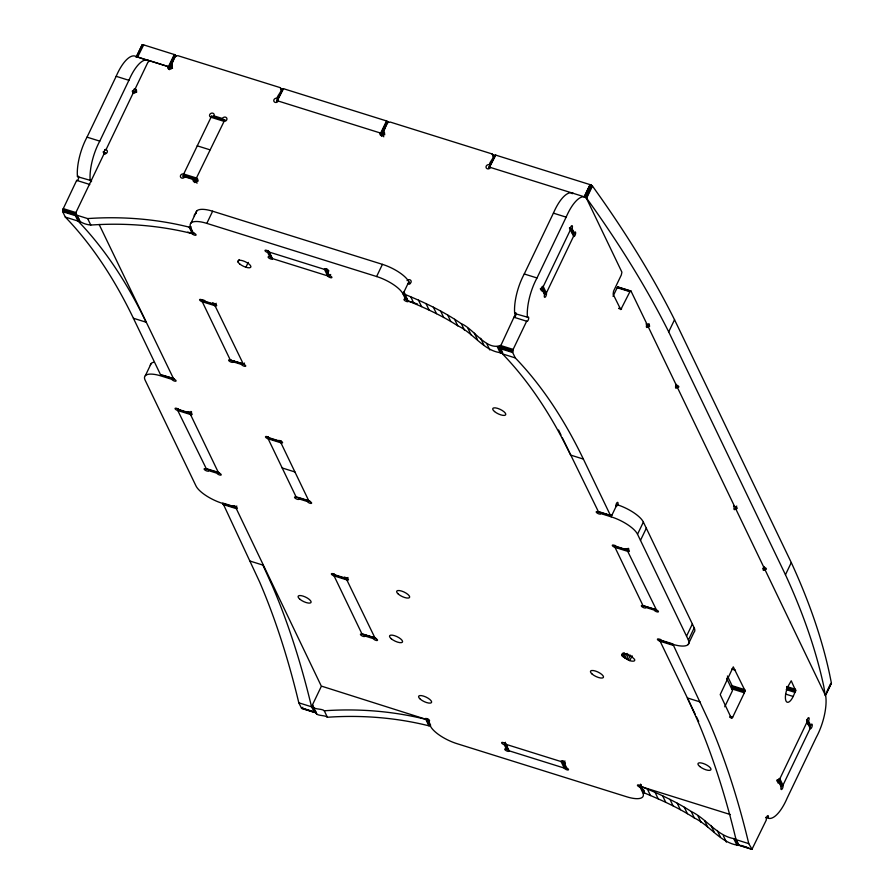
<?xml version="1.0" encoding="UTF-8"?>
<svg xmlns="http://www.w3.org/2000/svg" width="894" height="894" viewBox="0 0 894 894"><rect width="100%" height="100%" fill="white"/><g stroke="black" fill="none" stroke-linecap="round" stroke-linejoin="round"><path stroke-width="1.34" d="M388.588 122.467L386.51 120.936L283.532 88.707L282.716 88.685L276.637 101.424L281.878 90.473M282.459 89.255L282.716 88.685M494.963 155.12L488.884 167.848L494.963 155.12L495.779 155.131L590.588 184.79L592.454 186.03L600.064 196.736A1969.661 670.433 25.6 0 1 674.534 319.717L791.291 562.572A1969.661 670.433 25.6 0 1 829.61 674.244L831.42 683.128L825.855 694.392M162.842 375.223L174.308 378.81L160.641 374.91L133.396 318.242A1534.149 563.645 -72.6 0 0 65.307 217.086L62.714 211.688L62.748 209.744L76.672 180.387A2.391 0.883 -72.6 0 0 78.035 179.694A2.391 0.883 -72.6 0 0 78.717 176.677M65.307 217.086L78.046 221.075L75.454 215.677L75.901 212.571L104.073 153.768A2.391 0.883 -72.6 0 1 104.531 150.65A2.391 0.883 -72.6 0 1 106.017 149.711L133.128 93.121A2.391 0.883 -72.6 0 1 133.497 90.193A2.391 0.883 -72.6 0 1 134.972 88.908A2.391 0.883 -72.6 0 1 134.86 91.613L132.156 91.177M183.248 177.124L183.706 174.017L211.465 116.376L225.132 120.277L211.744 116.131M197.026 183.27L195.853 180.297L196.434 178.007L224.74 120.008M206.436 468.981L177.761 410.525L177.794 408.58M206.715 468.735L219.455 472.725L218.516 472.803L190.5 414.514L190.947 411.408M244.531 363.065L243.425 364.283L230.306 360.025L202.279 301.747L202.323 299.792L204.86 300.585M243.425 364.283L215.018 305.726L215.052 303.781L212.504 302.977M321.114 686.804L312.509 704.763C311.525 710.261 321.806 708.093 324.276 710.775A320.533 277.442 -25.7 0 1 419.13 717.748L425.779 719.312L427.522 718.765L430.629 725.246L428.885 725.783L422.236 724.229A320.533 277.442 -25.7 0 0 327.383 717.256C324.913 714.563 314.632 716.731 315.627 711.244L314.52 712.462L301.569 708.417L298.808 702.807A1534.149 563.645 -72.6 0 0 259.651 582.028L222.818 503.076L235.558 507.066L321.281 686.067L425.253 719.067A2.391 0.816 25.6 0 1 426.863 718.653A2.391 0.816 25.6 0 1 429.5 720.396A2.391 0.816 25.6 0 1 427.902 720.81M297.132 497.03L296.205 497.109L268.178 438.82L268.211 436.875M309.872 501.02L308.933 501.098L280.917 442.809L280.951 440.865M363.031 634.114L375.771 638.104L362.092 634.192L334.077 575.904L334.11 573.959M375.223 638.45L346.816 579.893L346.85 577.949L344.302 577.144M612.099 514.788L610.602 515.737L583.369 459.069A1534.149 563.645 -72.6 0 0 515.279 357.913L512.675 352.515L499.947 348.526L499.813 347.721L515.983 312.889M512.675 352.515L513.134 349.409L526.644 321.214A2.391 0.883 -72.6 0 0 528.544 319.102A2.391 0.883 -72.6 0 0 527.65 317.236L514.709 313.526L514.598 312.442A33.167 12.181 -72.6 0 1 524.264 273.989L553.408 213.152A33.938 12.471 -72.6 0 1 573.266 193.339M628.18 548.245L627.722 551.352L656.397 609.809L643.009 605.651L614.994 547.363L615.027 545.418M695.119 714.049L660.141 641.277L660.174 639.322M763.979 566.528A2.391 0.883 -72.6 0 0 763.197 569.97A2.391 0.883 -72.6 0 0 764.75 569.176L825.721 696.001A33.167 12.181 -72.6 0 1 816.334 737.215L787.189 798.04A33.938 12.471 -72.6 0 1 768.684 818.368L768.27 817.775A2.391 0.883 -72.6 0 0 767.376 815.909A2.391 0.883 -72.6 0 0 766.37 819.887L752.01 849.199L748.77 843.634A1534.149 563.645 -72.6 0 0 709.612 722.855L672.791 643.904L660.051 639.914M744.378 692.794L732.722 717.122L731.393 718.284L720.206 694.593L733.281 666.846L744.959 690.492L744.378 692.794L731.638 688.805L732.097 685.698L727.425 675.987M795.671 690.66L791.235 680.792L788.195 686.056A11.521 4.235 -72.6 0 0 786.016 701.03A11.521 4.235 -72.6 0 0 793.19 696.46L795.671 690.66L786.754 687.866M194.02 233.043L192.277 233.591L185.628 232.027A320.533 277.442 -25.7 0 0 90.775 225.053C83.868 224.349 75.197 221.042 75.901 212.571L63.161 208.581M79.018 219.041L78.951 220.673M271.262 255.896L271.195 257.517L272.413 258.589L327.595 275.855L329.383 275.732L330.691 274.492M570.45 229.769L570.227 227.679L573.769 235.144L573.568 236.251L546.368 293.02L544.457 294.45L541.351 287.969L543.25 286.549L570.45 229.769L573.568 236.251A2.391 0.883 -72.6 0 0 575.054 235.301A2.391 0.883 -72.6 0 0 575.512 232.194A2.391 0.883 -72.6 0 0 574.015 233.144L571.467 232.339M810.377 727.347L806.846 719.882L810.243 726.822L810.176 728.442L782.976 785.223L781.065 786.653M235.558 507.066L235.681 506.473L233.133 505.669M502.741 352.828C484.637 352.404 473.686 332.993 457.728 325.774C441.882 315.481 424.538 307.704 407.183 300.518L403.809 293.567L403.987 291.936L405.541 295.165M407.183 300.518L407.105 298.406M640.428 785.759L640.674 786.239C658.04 793.425 675.383 801.203 691.23 811.495C707.087 819.049 717.714 836.985 735.695 838.863L738.813 845.333C720.821 843.455 710.194 825.52 694.336 817.976C678.49 807.684 661.147 799.906 643.792 792.721L640.428 785.759L640.596 784.127M643.792 792.721L643.714 790.609M574.015 233.144L572.082 228.451A2.391 0.883 -72.6 0 0 572.194 225.746A2.391 0.883 -72.6 0 0 570.73 227.031A2.391 0.883 -72.6 0 0 570.361 229.959M176.341 56.043L174.263 54.512L143.655 44.89L142.057 45.303M825.274 695.61L823.787 686.402A1969.661 670.433 25.6 0 0 785.457 574.741L668.712 331.875A1969.661 670.433 25.6 0 0 594.242 208.905L586.62 198.189L584.184 196.747L590.018 184.589M91.434 181.672A2.391 0.883 -72.6 0 0 90.417 180.387L77.476 176.677L77.365 175.604A33.167 12.181 -72.6 0 1 87.031 137.151L116.175 76.314A33.938 12.471 -72.6 0 1 136.033 56.501L148.985 61.004M136.167 57.216L142.079 44.856M136.033 56.501L136.48 56.903L142.314 44.734M136.48 56.903L142.671 44.7M136.838 56.87L143.129 44.756M137.654 57.004L143.655 44.89M90.216 180.666L90.104 179.582A33.167 12.181 -72.6 0 1 99.77 141.129L128.915 80.304A33.938 12.471 -72.6 0 1 148.762 60.49M132.703 92.685A2.391 2.067 -25.7 0 0 136.167 91.825A2.391 2.067 -25.7 0 0 135.162 88.875L147.789 62.513L149.108 61.273L150.885 61.15L167.871 66.469L169.424 69.698M137.296 56.914L168.43 66.67L174.263 54.512M172.263 64.558L170.508 68.212L169 66.938L174.833 54.78M169.525 67.251L175.347 55.082M167.871 66.469A2.391 2.067 -25.7 0 0 169.022 69.162A2.391 2.067 -25.7 0 0 172.117 67.799A2.391 2.067 -25.7 0 0 170.966 65.106C173.402 62.625 173.101 55.082 177.906 55.696L279.822 87.511C284.001 90.037 277.095 95.222 277.084 98.318A2.391 2.067 -25.7 0 0 273.989 99.681A2.391 2.067 -25.7 0 0 275.14 102.374A2.391 2.067 -25.7 0 0 278.235 101.011M169.972 67.575L175.794 55.417M191.014 223.019L196.848 210.861M190.768 227.534A23.914 8.135 25.6 0 1 206.805 223.377L212.638 211.219L382.431 264.356A23.914 8.135 25.6 0 1 408.849 281.789L409.888 283.946M145.376 375.625L151.198 363.467M276.659 100.977L283.074 88.651M277.241 100.821L283.532 88.707M203.888 301.323A2.391 0.816 25.6 0 0 201.239 299.579A2.391 0.816 25.6 0 0 199.641 300.004A2.391 0.816 25.6 0 0 202.279 301.747L215.018 305.726L216.18 303.289M237.994 262.009L239.167 259.573M245.917 267.239L248.253 262.378M190.5 414.514A2.391 0.816 25.6 0 0 192.098 414.101A2.391 0.816 25.6 0 0 189.461 412.357A2.391 0.816 25.6 0 0 187.852 412.771L179.37 410.111A2.391 0.816 25.6 0 0 176.721 408.368A2.391 0.816 25.6 0 0 175.123 408.781A2.391 0.816 25.6 0 0 177.761 410.525L190.5 414.514L191.662 412.078M277.71 100.877L380.688 133.105L386.51 120.936M383.794 136.793L381.246 133.374L387.08 121.204M381.772 133.675L387.594 121.517M381.671 136.134L380.118 132.893A2.391 2.067 -25.9 0 0 381.269 135.586A2.391 2.067 -25.9 0 0 384.364 134.223A2.391 2.067 -25.9 0 0 383.213 131.53C385.672 129.038 385.359 121.45 390.186 122.053L492.069 153.936C496.259 156.461 489.342 161.658 489.331 164.742A2.391 2.067 -25.7 0 0 486.235 166.105A2.391 2.067 -25.7 0 0 487.386 168.798A2.391 2.067 -25.7 0 0 490.482 167.435M382.207 134.011L388.041 121.841M382.755 134.636L383.928 132.2M222.908 504.428L235.636 508.418L236.809 505.982M206.805 223.377L376.609 276.525L382.431 264.356M417.509 303.994L408.256 301.099A2.391 0.816 25.6 0 1 406.647 301.513A2.391 0.816 25.6 0 1 404.01 299.769A2.391 0.816 25.6 0 1 405.608 299.356L403.015 293.958L408.849 281.789M488.906 167.401L495.321 155.087M489.499 167.245L495.779 155.131M346.816 579.893A2.391 0.816 25.6 0 0 348.414 579.48A2.391 0.816 25.6 0 0 345.777 577.736A2.391 0.816 25.6 0 0 344.168 578.15L335.686 575.49A2.391 0.816 25.6 0 0 333.037 573.747A2.391 0.816 25.6 0 0 331.439 574.16A2.391 0.816 25.6 0 0 334.077 575.904L346.816 579.893L347.978 577.457M527.449 317.504L527.337 316.431A33.167 12.181 -72.6 0 1 537.003 277.967L566.148 217.141A33.938 12.471 -72.6 0 1 585.995 197.328L621.9 272.156L621.341 274.916L613.575 291.131L613.128 294.238L620.782 309.626L629.912 291.69L630.974 291.019L646.965 324.153A2.391 0.883 -72.6 0 0 646.898 327.528A2.391 0.883 -72.6 0 0 648.586 324.019M584.385 196.825L590.208 184.656M584.754 196.959L590.588 184.79M585.313 197.228L591.146 185.058M585.838 197.54L591.672 185.371M586.285 197.865L592.107 185.695M586.62 198.189L592.454 186.03M675.54 386.242A2.391 0.816 25.6 0 0 678.825 386.979A2.391 0.816 25.6 0 0 676.155 384.867L648.005 326.31L649.167 323.885M668.712 331.875L674.534 319.717M611.261 515.905L597.874 511.748A2.391 0.816 25.6 0 0 596.264 512.161A2.391 0.816 25.6 0 0 598.902 513.905A2.391 0.816 25.6 0 0 600.511 513.491L611.127 516.81L616.949 504.641A23.914 8.135 25.6 0 1 643.367 522.085L694.213 627.867A23.914 8.135 25.6 0 1 693.967 632.371L688.134 644.54M504.305 744.724A2.391 0.816 25.6 0 1 501.668 742.981A2.391 0.816 25.6 0 1 503.266 742.568A2.391 0.816 25.6 0 1 505.915 744.311L509.021 750.781L504.562 742.724L505.915 744.311L561.097 761.576L563.421 761.14L566.528 767.622L564.203 768.058L509.021 750.781A2.391 0.816 25.6 0 1 507.423 751.206A2.391 0.816 25.6 0 1 504.775 749.451A2.391 0.816 25.6 0 1 506.384 749.038L504.305 744.724L505.468 742.288M506.384 749.038L507.546 746.613M627.722 551.352A2.391 0.816 25.6 0 0 629.331 550.939A2.391 0.816 25.6 0 0 626.694 549.195A2.391 0.816 25.6 0 0 625.085 549.609L616.592 546.949A2.391 0.816 25.6 0 0 613.954 545.206A2.391 0.816 25.6 0 0 612.356 545.619A2.391 0.816 25.6 0 0 614.994 547.363L627.722 551.352L628.895 548.916M672.869 645.256L660.141 641.277A2.391 0.816 25.6 0 1 657.492 639.534A2.391 0.816 25.6 0 1 659.101 639.109A2.391 0.816 25.6 0 1 661.739 640.864L672.355 644.183A23.914 8.135 25.6 0 0 688.391 640.026L637.534 534.254L643.367 522.085M640.484 540.378L646.317 528.22M564.907 760.895L563.734 763.32A2.391 0.816 25.6 0 0 565.343 762.906A2.391 0.816 25.6 0 0 562.695 761.163A2.391 0.816 25.6 0 0 561.097 761.576L564.203 768.058A2.391 0.816 25.6 0 0 566.852 769.801A2.391 0.816 25.6 0 0 568.45 769.388A2.391 0.816 25.6 0 0 565.813 767.644M621.855 655.403A7.174 2.447 25.6 0 1 626.66 654.162L631.622 656.52L634.584 659.392A7.174 2.447 25.6 0 1 629.778 660.644L622.47 656.319L621.855 655.403L623.017 652.978M622.47 656.319L624.224 652.665M623.487 657.291L625.23 653.648M624.817 658.286L627.152 653.413M626.381 659.213L628.717 654.341M628.08 660.018L630.404 655.146M629.778 660.644L632.103 655.771M763.096 568.394A2.391 0.816 25.6 0 0 766.393 569.12A2.391 0.816 25.6 0 0 763.711 567.019L735.561 508.462L736.734 506.026M686.536 636.17L692.358 624.001M688.391 640.026L694.213 627.867M426.986 719.078L430.495 726.207A23.914 8.135 25.6 0 0 456.901 743.64L626.705 796.789A23.914 8.135 25.6 0 0 642.741 792.632L640.149 787.234L641.311 784.809M642.741 792.632L643.904 790.207M785.457 574.741L791.291 562.572M724.743 706.796L732.51 690.57L726.587 678.233M827.241 690.771L830.738 683.474M825.497 695.487L831.42 683.128M613.027 296.305L617.184 287.712L618.235 287.041M302.887 707.255L301.569 708.417M77.476 176.677L77.689 176.409A2.391 0.883 -72.6 0 1 78.225 176.062M514.709 313.526L514.91 313.246A2.391 0.883 -72.6 0 1 515.458 312.9M403.809 293.567L404.066 294.037C423.968 302.161 443.636 311.436 461.382 323.751C473.63 328.657 486.336 350.984 500.394 345.419L513.134 349.409M776.763 780.116L778.551 779.993L779.859 778.752L807.058 721.972L807.126 720.341M75.834 214.191L77.052 215.264L87.668 218.583A320.533 277.442 -25.7 0 1 182.521 225.556L189.17 227.11L190.914 226.573M271.485 257.986L267.954 250.521L269.306 252.108L324.488 269.385L326.813 268.938L328.366 272.178M230.686 360.293L243.973 363.936M562.192 437.524L598.522 511.916M314.52 712.462L311.537 706.796A1534.149 563.645 -72.6 0 0 272.379 586.006L262.881 565.086L250.141 561.097M700.114 701.924L687.374 697.946L696.873 718.865A1534.149 563.645 -72.6 0 1 736.03 839.645L739.014 845.311M489.957 167.301L585.995 197.328M116.175 76.314L128.915 80.304M553.408 213.152L566.148 217.141M214.001 115.885L222.483 118.533A2.391 2.067 -25.7 0 1 225.579 117.17A2.391 2.067 -25.7 0 1 226.73 119.863A2.391 2.067 -25.7 0 1 223.634 121.226L210.906 117.248A2.391 2.067 -25.7 0 1 209.755 114.555A2.391 2.067 -25.7 0 1 212.85 113.192A2.391 2.067 -25.7 0 1 214.001 115.885L215.041 118.042M569.389 228.015L571.937 228.808M211.465 116.376L224.193 120.355M570.428 230.183L572.976 230.976M197.216 145.823L209.945 149.812M618.011 286.985L630.974 291.019M617.754 287.075L630.482 291.064M617.475 287.332L630.203 291.31M617.184 287.712L629.912 291.69M87.031 137.151L99.77 141.129M524.264 273.989L537.003 277.967M619.061 308.095L621.609 308.899M618.771 308.486L621.319 309.279M197.999 181.247L196.434 178.007L183.706 174.017A2.391 2.067 -25.7 0 0 180.61 175.38A2.391 2.067 -25.7 0 0 181.761 178.074A2.391 2.067 -25.7 0 0 184.857 176.71M183.281 175.179L196.021 179.169M183.169 175.772L195.898 179.75M183.125 176.319L195.853 180.297M103.022 152.014L105.57 152.818A2.391 0.883 -72.6 0 1 104.073 153.757A2.391 2.067 -25.7 0 0 107.347 151.857A2.391 2.067 -25.7 0 0 104.833 149.644M193.439 180.32L195.987 181.113M540.255 288.863L542.792 289.656L544.871 293.97A2.391 0.883 -72.6 0 0 544.424 297.076A2.391 0.883 -72.6 0 0 545.91 296.126A2.391 0.883 -72.6 0 0 546.368 293.02L543.25 286.549A2.391 0.883 -72.6 0 0 541.764 287.499A2.391 0.883 -72.6 0 0 541.306 290.606A2.391 0.883 -72.6 0 0 542.792 289.656M76.672 180.387L89.411 184.365A2.391 0.883 -72.6 0 0 89.802 184.633M526.644 321.214L513.905 317.225A2.391 0.883 -72.6 0 0 515.268 316.532A2.391 0.883 -72.6 0 0 515.95 313.515M187.807 232.105L191.808 233.435A2.391 0.816 25.6 0 0 194.289 235.055A2.391 0.816 25.6 0 0 196.065 234.854L195.954 234.586A2.391 0.816 25.6 0 0 193.752 233.066L193.372 232.932M62.748 209.744L75.487 213.722M499.981 346.581L512.72 350.571M62.636 210.336L75.364 214.314M499.858 347.174L512.597 351.152M62.58 210.872L75.32 214.862M499.813 347.721L512.553 351.7M62.714 211.688L75.454 215.677M499.087 346.66L502.54 353.923L515.279 357.913M202.2 300.384L214.929 304.373M202.156 300.932L214.884 304.921M133.396 318.242L146.135 322.22A1534.138 563.645 -72.6 0 0 78.046 221.053M583.369 459.069L570.629 455.08A1534.149 563.645 -72.6 0 0 502.54 353.935M243.693 364.182L230.306 360.025A2.391 0.816 25.6 0 0 228.696 360.45A2.391 0.816 25.6 0 0 231.334 362.193A2.391 0.816 25.6 0 0 232.943 361.768L241.436 364.428A2.391 0.816 25.6 0 0 244.073 366.171A2.391 0.816 25.6 0 0 245.682 365.758A2.391 0.816 25.6 0 0 243.034 364.014M598.801 511.67L611.541 515.659M160.641 374.91L174.028 379.056M598.254 512.016L610.993 516.006M187.986 411.765L190.534 412.559M625.219 548.603L627.767 549.408M177.682 409.173L190.411 413.151M268.099 437.468L280.828 441.457M614.916 546.01L627.644 550M177.638 409.72L190.366 413.698M268.055 438.015L280.783 441.994M614.86 546.558L627.599 550.536M282.191 467.964L294.919 471.954M298.406 497.433L308.598 500.618M219.164 472.971L205.776 468.814A2.391 0.816 25.6 0 0 204.178 469.227A2.391 0.816 25.6 0 0 206.816 470.97A2.391 0.816 25.6 0 0 208.425 470.557L216.918 473.217A2.391 0.816 25.6 0 0 219.555 474.96A2.391 0.816 25.6 0 0 221.153 474.546A2.391 0.816 25.6 0 0 218.516 472.803M309.324 501.366L296.205 497.109A2.391 0.816 25.6 0 0 294.595 497.522A2.391 0.816 25.6 0 0 297.233 499.265A2.391 0.816 25.6 0 0 298.842 498.852L307.335 501.512A2.391 0.816 25.6 0 0 309.972 503.255A2.391 0.816 25.6 0 0 311.57 502.841A2.391 0.816 25.6 0 0 308.933 501.098M656.397 609.809L643.009 605.651A2.391 0.816 25.6 0 0 641.411 606.065A2.391 0.816 25.6 0 0 644.049 607.808A2.391 0.816 25.6 0 0 645.658 607.395L654.14 610.054A2.391 0.816 25.6 0 0 656.788 611.798A2.391 0.816 25.6 0 0 658.386 611.384A2.391 0.816 25.6 0 0 655.749 609.641M222.774 503.624L235.513 507.602M660.007 640.462L672.746 644.451M731.672 669.058L735.494 670.254M786.675 686.514L795.593 689.308M786.809 687.318L795.716 690.112M786.642 688.458L795.559 691.252M786.228 689.62L795.135 692.414M785.558 694.068L793.19 696.46M732.097 685.698L744.825 689.687M732.22 686.514L744.959 690.492M732.175 687.05L744.914 691.04M732.063 687.642L744.791 691.632M333.998 574.551L346.727 578.53M333.954 575.099L346.682 579.077M808.075 724.542L810.623 725.336A2.391 0.883 -72.6 0 1 812.121 724.397A2.391 0.883 -72.6 0 1 811.663 727.504A2.391 0.883 -72.6 0 1 810.176 728.442L807.058 721.972A2.391 0.883 -72.6 0 1 807.517 718.865A2.391 0.883 -72.6 0 1 809.003 717.916A2.391 0.883 -72.6 0 1 808.556 721.022L810.623 725.336M730.174 716.329L732.722 717.122M729.616 717.2L732.164 717.994M375.48 638.35L362.092 634.192A2.391 0.816 25.6 0 0 360.494 634.606A2.391 0.816 25.6 0 0 363.132 636.349A2.391 0.816 25.6 0 0 364.741 635.936L373.223 638.595A2.391 0.816 25.6 0 0 375.871 640.339A2.391 0.816 25.6 0 0 377.469 639.925A2.391 0.816 25.6 0 0 374.832 638.182M776.864 781.054L779.412 781.859L781.479 786.172A2.391 0.883 -72.6 0 0 781.032 789.279A2.391 0.883 -72.6 0 0 782.518 788.329A2.391 0.883 -72.6 0 0 782.976 785.223L779.859 778.752A2.391 0.883 -72.6 0 0 778.372 779.691A2.391 0.883 -72.6 0 0 777.914 782.798A2.391 0.883 -72.6 0 0 779.412 781.859M765.61 817.373L768.147 818.166M730.398 814.568L641.747 786.821A2.391 0.816 25.6 0 0 639.109 785.077A2.391 0.816 25.6 0 0 637.5 785.491A2.391 0.816 25.6 0 0 640.149 787.234M298.808 702.807L311.537 706.796M736.03 839.645L748.77 843.634M303.602 708.529L315.068 712.116M740.835 845.366L747.205 847.356M302.049 708.372L314.789 712.362M739.282 845.221L752.01 849.199M738.802 845.255L751.753 849.3M380.688 133.105L381.246 133.374M168.43 66.67L169 66.938M571.143 192.679L572.35 193.741M572.417 233.557L573.769 235.144M99.122 224.439L173.76 379.157M508.094 750.178L507.669 749.194M570.517 228.138L573.635 234.619M492.996 154.539L494.46 157.69M492.069 153.936L493.622 157.176M489.331 164.742L490.37 166.899M542.479 287.477L545.597 293.947M779.087 779.669L782.205 786.15M541.943 287.79L545.049 294.26M778.551 779.993L781.669 786.463M777.959 780.171L780.551 785.569M558.571 430.003L560.985 435.02M696.314 716.53L698.695 721.48M499.623 346.347L502.227 351.744M498.494 346.85L501.612 353.32M735.103 839.041L738.221 845.523M497.299 346.783L500.416 353.264M733.918 838.985L737.025 845.467M486.694 343.464L489.8 349.945M723.302 835.666L726.409 842.137M383.213 131.53L384.766 134.759M480.637 338.256L483.755 344.726M717.245 830.459L720.363 836.929M474.401 333.227L477.508 339.709M711.009 825.43L714.127 831.901M467.975 328.389L471.093 334.87M704.584 820.591L707.702 827.073M461.382 323.751L464.5 330.221M697.99 815.943L701.108 822.424M454.621 319.303L457.728 325.774M691.23 811.495L694.336 817.976M447.693 315.046L450.799 321.527M684.301 807.248L687.408 813.73M440.597 311.011L443.715 317.482M677.216 803.203L680.323 809.685M433.366 307.167L436.473 313.649M669.975 799.37L673.081 805.84M425.98 303.547L429.098 310.017M662.588 795.738L665.706 802.22M418.459 300.127L421.566 306.608M655.067 792.33L658.174 798.811M410.804 296.931L413.911 303.412M647.412 789.134L650.519 795.615M405.071 294.741L408.189 301.222M641.691 786.943L644.798 793.425M403.719 293.031L406.826 299.501M640.327 785.223L643.434 791.704M280.75 88.115L282.213 91.266M326.265 269.25L329.383 275.732M562.885 761.453L565.991 767.935M325.673 269.44L328.791 275.922M562.281 761.643L565.399 768.114M222.483 118.533L223.522 120.69M505.792 743.774L507.356 747.015M170.966 65.106L172.52 68.335M194.903 182.611L193.339 179.37A2.391 2.067 -25.7 0 0 194.49 182.063A2.391 2.067 -25.7 0 0 197.585 180.7A2.391 2.067 -25.7 0 0 196.434 178.007M135.162 88.875L136.726 92.116M132.591 91.322L133.631 93.479M190.366 226.886L193.484 233.356M189.774 227.065L192.892 233.546M426.382 719.268L429.5 725.738M189.17 227.11L192.277 233.591M425.779 719.312L428.885 725.783M87.668 218.583L90.775 225.053M324.276 710.775L327.383 717.256M77.052 215.264L80.169 221.734M312.509 704.763L313.548 706.93M313.66 707.456L316.778 713.937M75.699 213.666L79.231 221.131M312.308 705.869L315.839 713.334M312.442 706.394L315.56 712.876M173.369 378.888A2.391 0.816 25.6 0 1 176.017 380.632A2.391 0.816 25.6 0 1 174.408 381.045A2.391 0.816 25.6 0 1 171.771 379.302L161.155 375.983A23.914 8.135 25.6 0 0 145.119 380.14L195.976 485.911A23.914 8.135 25.6 0 0 222.382 503.356L232.999 506.674A2.391 0.816 25.6 0 1 234.597 506.261A2.391 0.816 25.6 0 1 237.245 508.004A2.391 0.816 25.6 0 1 235.636 508.418M195.976 212.794A23.914 8.135 25.6 0 1 212.638 211.219M376.609 276.525A23.914 8.135 25.6 0 1 403.015 293.958M327.126 271.128A2.391 0.816 25.6 0 0 328.735 270.703A2.391 0.816 25.6 0 0 326.087 268.96A2.391 0.816 25.6 0 0 324.488 269.385L327.595 275.855A2.391 0.816 25.6 0 0 330.244 277.598A2.391 0.816 25.6 0 0 331.842 277.185A2.391 0.816 25.6 0 0 329.204 275.441M611.127 516.81A23.914 8.135 25.6 0 1 637.534 534.254M212.381 303.982A2.391 0.816 25.6 0 1 213.979 303.569A2.391 0.816 25.6 0 1 216.616 305.312A2.391 0.816 25.6 0 1 215.018 305.726M150.326 365.4A23.914 8.135 25.6 0 1 153.5 362.282M407.049 280.627A2.391 2.067 -25.7 0 1 410.167 279.911A2.391 2.067 -25.7 0 1 410.871 282.627A2.391 2.067 -25.7 0 1 407.876 283.823M194.411 216.326A2.391 2.067 -25.7 0 1 196.378 213.275M615.977 506.674A2.391 0.883 -72.6 0 1 616.435 503.568A2.391 0.883 -72.6 0 1 617.922 502.618A2.391 0.883 -72.6 0 1 617.475 505.725M645.971 323.963A2.391 0.816 25.6 0 1 649.402 325.595A2.391 0.816 25.6 0 1 648.005 326.31M676.423 384.386A2.391 0.883 -72.6 0 0 675.64 387.817A2.391 0.883 -72.6 0 0 677.194 387.035L734.522 506.306A2.391 0.883 -72.6 0 0 734.343 509.669A2.391 0.883 -72.6 0 0 736.097 506.708M733.538 506.116A2.391 0.816 25.6 0 1 736.958 507.747A2.391 0.816 25.6 0 1 735.561 508.462M278.269 441.066L269.787 438.406A2.391 0.816 25.6 0 0 267.138 436.663A2.391 0.816 25.6 0 0 265.54 437.077A2.391 0.816 25.6 0 0 268.178 438.82L280.917 442.809A2.391 0.816 25.6 0 0 282.515 442.396A2.391 0.816 25.6 0 0 279.878 440.653A2.391 0.816 25.6 0 0 278.269 441.066M272.413 258.589L269.306 252.108A2.391 0.816 25.6 0 0 266.658 250.365A2.391 0.816 25.6 0 0 265.06 250.778A2.391 0.816 25.6 0 0 267.697 252.521L269.776 256.846A2.391 0.816 25.6 0 0 268.166 257.26A2.391 0.816 25.6 0 0 270.815 259.003A2.391 0.816 25.6 0 0 272.413 258.589M299.848 599.215A7.174 2.447 25.6 0 0 310.877 602.668A7.174 2.447 25.6 0 0 303.021 596.086A7.174 2.447 25.6 0 0 299.848 599.215M494.516 411.531A7.174 2.447 25.6 0 0 505.546 414.972A7.174 2.447 25.6 0 0 497.701 408.39A7.174 2.447 25.6 0 0 494.516 411.531M398.411 594.186A7.174 2.447 25.6 0 0 409.43 597.639A7.174 2.447 25.6 0 0 401.585 591.057A7.174 2.447 25.6 0 0 398.411 594.186M391.304 638.785A7.174 2.447 25.6 0 0 402.334 642.238A7.174 2.447 25.6 0 0 394.489 635.656A7.174 2.447 25.6 0 0 391.304 638.785M239.626 263.898A7.174 2.447 25.6 0 0 250.655 267.351A7.174 2.447 25.6 0 0 242.81 260.769A7.174 2.447 25.6 0 0 239.626 263.898M420.359 699.231A7.174 2.447 25.6 0 0 431.389 702.684A7.174 2.447 25.6 0 0 423.544 696.102A7.174 2.447 25.6 0 0 420.359 699.231M592.23 674.165A7.174 2.447 25.6 0 0 603.26 677.618A7.174 2.447 25.6 0 0 595.415 671.036A7.174 2.447 25.6 0 0 592.23 674.165M699.723 766.493A7.174 2.447 25.6 0 0 710.752 769.946A7.174 2.447 25.6 0 0 702.907 763.364A7.174 2.447 25.6 0 0 699.723 766.493"/></g></svg>
